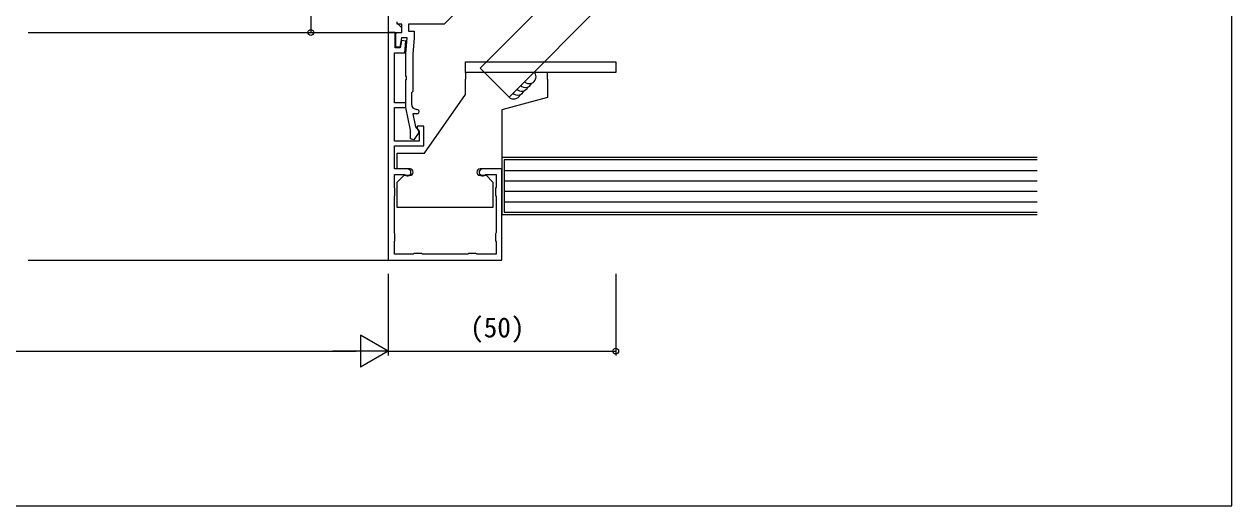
# Model space of a CAD drawing. Units: millimetres on the paper. Extents: x -437 to 438, y -233 to 230.
# Drawn here: x 172.7 to 438.1, y -233 to -127.1 of the extents above; entities that cross this region are included whole.
import ezdxf
from ezdxf.enums import TextEntityAlignment as Align

# ---------------------------------------------------------------- set-up
doc = ezdxf.new("R2010")
doc.units = ezdxf.units.MM
for name, color, linetype in [('0-2_YKK_11', 7, 'Continuous'), ('0-3_YKK_11E', 7, 'Continuous'), ('0-4_YKK_12', 2, 'Continuous'), ('0-5_YKK_13', 4, 'Continuous'), ('0-6_YKK_D', 6, 'Continuous'), ('0-7_YKK_ZWAK', 7, 'Continuous'), ('0-8_YSS_K', 3, 'Continuous')]:
    doc.layers.add(name, color=color, linetype=linetype)
doc.styles.add('ＭＳ ゴシック', font='')
doc.styles.get('ＭＳ ゴシック').set_extended_font_data('MS Gothic')

msp = doc.modelspace()

# ---------------------------------------------------------------- linework, layer by layer
at = {"layer": '0-2_YKK_11'}
msp.add_lwpolyline([(252.73, -110.455), (252.73, -128.955), (255.73, -128.955), (255.73, -127.955), (255.23, -127.455), (254.73, -126.955)], dxfattribs=at)
at = {"layer": '0-3_YKK_11E'}
for points in [[(273.73, -118.455), (265.03, -127.155), (257.23, -127.155), (257.23, -128.655), (258.43, -128.655), (258.43, -130.22), (258.13, -133.65), (258.13, -141.955), (257.83, -142.255), (257.83, -144.655)], [(259.03, -146.855), (258.133, -146.855), (258.705, -149.711), (259.335, -150.452), (259.475, -150.905), (258.343, -152.522), (257.63, -152.297), (257.63, -150.455), (256.63, -145.455), (256.63, -139.413), (256.75, -139.23), (256.75, -138.68), (256.63, -138.497), (256.63, -133.584), (256.93, -130.155), (255.63, -130.155), (255.277, -132.155), (254.43, -132.155), (254.43, -129.702), (254.33, -129.479), (254.53, -128.955), (255.73, -128.955), (255.73, -127.155), (254.73, -127.155), (254.73, -126.655)], [(252.73, -128.955), (252.73, -178.955), (277.73, -178.955), (277.73, -158.955), (273.48, -158.955)], [(256.98, -158.955), (254.13, -158.955), (254.13, -153.855), (260.53, -153.855), (260.53, -149.555), (259.13, -149.555), (259.13, -150.055), (259.33, -150.338), (259.53, -150.621), (259.53, -152.855), (254.13, -152.855), (254.13, -145.455), (256.63, -145.455), (256.63, -144.455), (254.13, -144.455), (254.13, -133.455), (256.404, -133.455), (256.63, -130.877), (255.641, -130.747), (255.357, -132.355), (254.23, -132.355), (254.23, -128.955), (252.73, -128.955)], [(274.005, -160.241), (274.215, -160.155), (276.43, -160.155), (276.43, -162.93), (276.314, -163.167), (276.314, -164.743), (276.43, -164.98), (276.43, -172.93), (276.314, -173.167), (276.314, -174.743), (276.43, -174.98), (276.43, -177.655), (272.254, -177.655), (272.018, -177.54), (270.441, -177.54), (270.205, -177.655), (260.254, -177.655), (260.018, -177.54), (258.441, -177.54), (258.205, -177.655), (254.13, -177.655), (254.13, -174.893), (254.222, -174.677), (254.222, -173.233), (254.13, -173.017), (254.13, -164.893), (254.222, -164.677), (254.222, -163.233), (254.13, -163.017), (254.13, -160.155), (256.245, -160.155), (256.455, -160.241)]]:
    msp.add_lwpolyline(points, dxfattribs=at)
for centre, radius, start, end in [((259.03, -144.655), 1.2, 180.00001, 269.99999), ((259.03, -146.355), 0.5, 269.99999, 90.00001), ((256.98, -159.705), 0.75, 225.58467, 89.99998), ((273.48, -159.705), 0.75, 90.00002, 314.41533)]:
    msp.add_arc(centre, radius, start, end, dxfattribs=at)
at = {"layer": '0-4_YKK_12'}
for p, q in [((173.646, -128.955), (253.23, -128.955)), ((173.646, -178.955), (253.23, -178.955))]:
    msp.add_line(p, q, dxfattribs=at)
at = {"layer": '0-5_YKK_13'}
for p, q in [((269.73, -135.443), (302.73, -135.443)), ((269.73, -137.743), (269.73, -135.443)), ((302.73, -137.743), (269.73, -137.743)), ((269.73, -137.743), (269.73, -139.243)), ((287.73, -139.243), (287.73, -137.743)), ((302.73, -135.443), (302.73, -137.743)), ((269.73, -142.59), (269.73, -139.243)), ((287.73, -139.243), (287.73, -143.264)), ((287.73, -143.264), (277.73, -145.943)), ((277.73, -145.943), (277.73, -158.943)), ((254.73, -158.943), (254.73, -155.443)), ((257.53, -158.943), (254.73, -158.943)), ((277.73, -158.943), (272.93, -158.943)), ((254.73, -161.843), (256.23, -160.343)), ((254.73, -167.443), (254.73, -161.843)), ((256.23, -160.343), (257.53, -160.343)), ((272.93, -160.343), (274.23, -160.343)), ((274.23, -160.343), (275.73, -161.843)), ((275.73, -161.843), (275.73, -167.443)), ((275.73, -167.443), (254.73, -167.443))]:
    msp.add_line(p, q, dxfattribs=at)
msp.add_lwpolyline([(254.73, -155.443), (260.73, -155.443), (269.73, -142.59)], dxfattribs=at)
for centre, start, end in [((257.53, -159.643), 270, 90), ((272.93, -159.643), 90, 270)]:
    msp.add_arc(centre, 0.7, start, end, dxfattribs=at)
at = {"layer": '0-6_YKK_D'}
for p, q in [((235.73, -108.955), (235.73, -128.955)), ((252.73, -181.955), (252.73, -199.955)), ((252.73, -181.955), (252.73, -199.955)), ((302.73, -181.955), (302.73, -199.955)), ((252.73, -198.955), (246.667, -195.455)), ((246.667, -195.455), (246.667, -202.455)), ((98.562, -198.955), (245.73, -198.955)), ((252.73, -198.955), (240.605, -198.955)), ((252.73, -198.955), (246.667, -202.455)), ((252.73, -198.955), (302.73, -198.955))]:
    msp.add_line(p, q, dxfattribs=at)
for centre in [(235.73, -128.955), (302.73, -198.955)]:
    msp.add_circle(centre, 0.637, dxfattribs=at)
at = {"layer": '0-7_YKK_ZWAK'}
msp.add_lwpolyline([(-436.9, -232.955), (438.1, -232.955), (438.1, 195.545)], dxfattribs=at)
at = {"layer": '0-8_YSS_K'}
for p, q in [((272.914, -136.776), (301.215, -108.47)), ((279.279, -143.139), (306.993, -115.42)), ((279.28, -143.14), (272.916, -136.777)), ((278.23, -159.255), (395.33, -159.255)), ((278.23, -161.555), (395.33, -161.555)), ((278.23, -163.855), (395.33, -163.855)), ((278.23, -166.155), (395.33, -166.155))]:
    msp.add_line(p, q, dxfattribs=at)
for points in [[(395.33, -156.455), (277.73, -156.455), (277.73, -168.955), (395.33, -168.955)], [(395.33, -156.955), (278.23, -156.955), (278.23, -168.455), (395.33, -168.455)]]:
    msp.add_lwpolyline(points, dxfattribs=at)
for centre, end in [((283.731, -138.682), 44.8974), ((282.881, -139.529), 338.47558), ((280.331, -142.07), 338.47558), ((281.181, -141.223), 338.47558), ((282.031, -140.376), 338.47558)]:
    msp.add_arc(centre, 1.5, 224.8974, end, dxfattribs=at)

# ---------------------------------------------------------------- texts
at = {"layer": '0-6_YKK_D', "style": 'ＭＳ ゴシック'}
msp.add_text('(50)', height=4.399, dxfattribs=at).set_placement((270.724, -197.273), align=Align.BOTTOM_LEFT)

doc.saveas('drawing.dxf')
